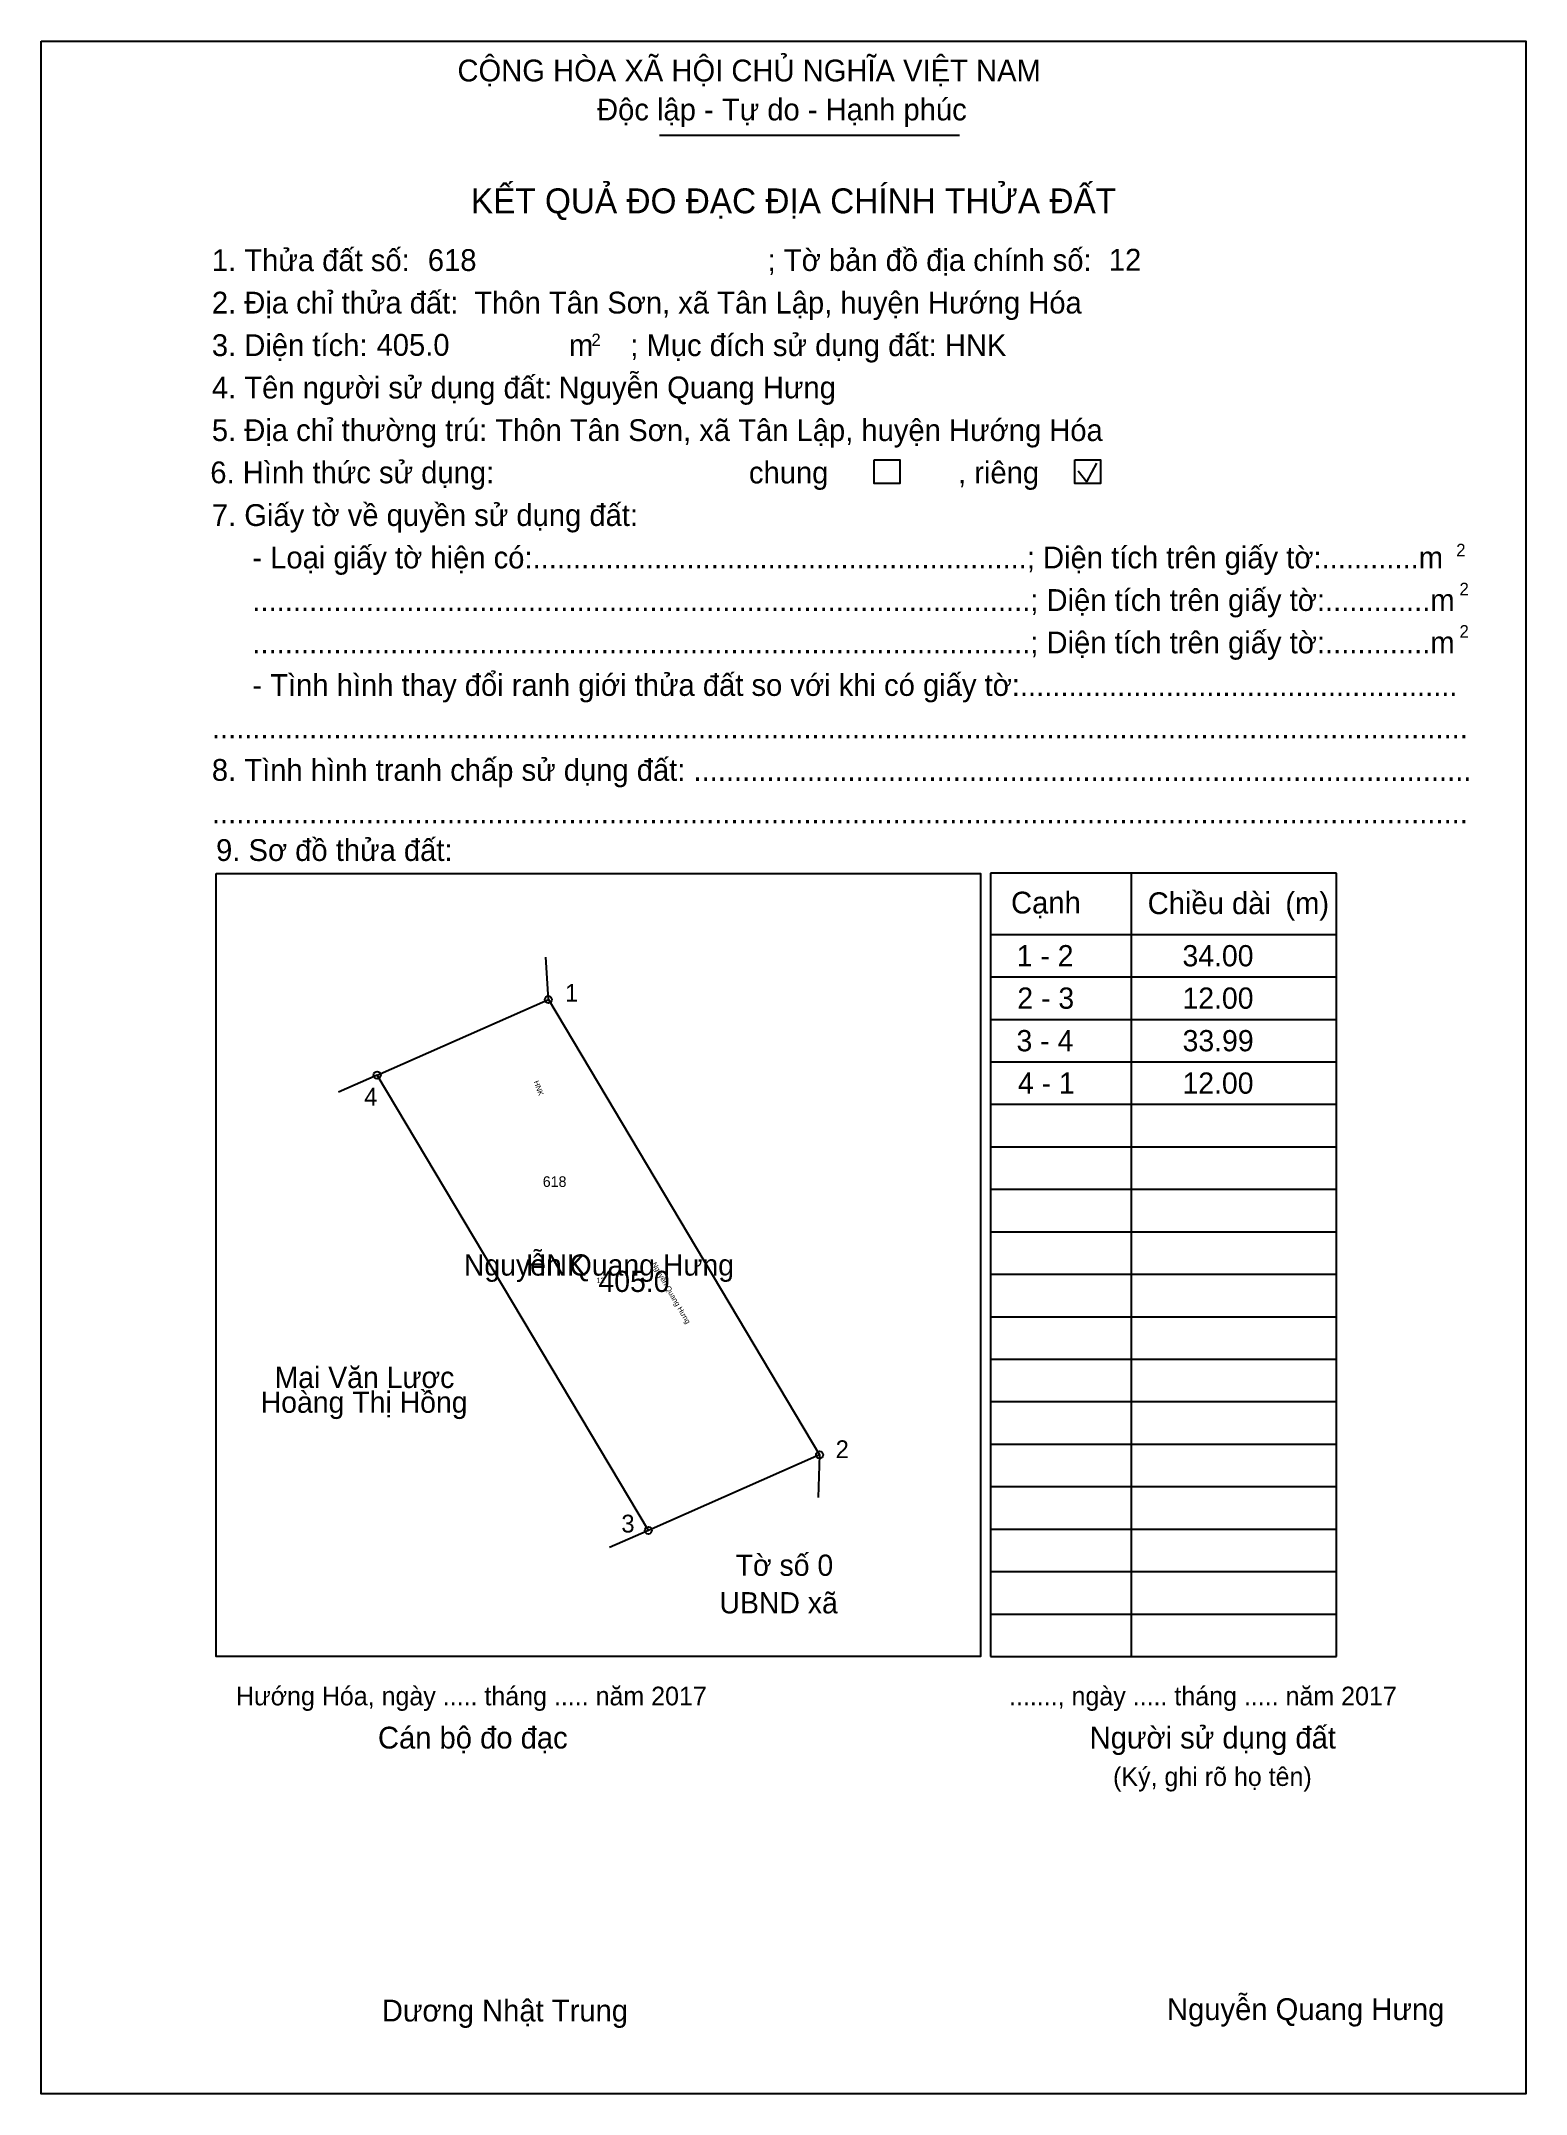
# Model space of a CAD drawing. Extents: x 548336 to 548431, y 1837791 to 1837923.
import ezdxf

# ---------------------------------------------------------------- set-up
doc = ezdxf.new("R2010")
doc.units = 0
for name, color, linetype in [('Level 1', 7, 'Continuous'), ('Level 10', 7, 'Continuous'), ('Level 11', 7, 'Continuous'), ('Level 13', 7, 'Continuous'), ('Level 18', 7, 'Continuous'), ('Level 19', 7, 'Continuous'), ('Level 2', 7, 'Continuous'), ('Level 21', 7, 'Continuous'), ('Level 27', 7, 'Continuous'), ('Level 36', 7, 'Continuous'), ('Level 48', 7, 'Continuous'), ('Level 50', 7, 'Continuous'), ('Level 52', 7, 'Continuous'), ('Level 6', 7, 'Continuous'), ('Level 9', 7, 'Continuous')]:
    doc.layers.add(name, color=color, linetype=linetype)

msp = doc.modelspace()

# ---------------------------------------------------------------- linework, layer by layer
at = {"layer": 'Level 1'}
for p, q in [((548335.53, 1837922.67), (548335.53, 1837922.67)), ((548375.18, 1837916.63), (548394.43, 1837916.63)), ((548402.03, 1837895.1), (548402.58, 1837894.4)), ((548402.58, 1837894.4), (548403.23, 1837895.58)), ((548346.75, 1837869.26), (548346.75, 1837869.26)), ((548418.6, 1837869.28), (548396.42, 1837869.28)), ((548396.42, 1837869.28), (548396.42, 1837819.04)), ((548405.44, 1837869.28), (548405.44, 1837819.04)), ((548418.6, 1837819.04), (548418.6, 1837869.28)), ((548396.42, 1837865.36), (548411.67, 1837865.36)), ((548411.67, 1837865.36), (548418.6, 1837865.36)), ((548396.42, 1837862.63), (548411.67, 1837862.63)), ((548411.67, 1837862.63), (548418.6, 1837862.63)), ((548396.42, 1837859.91), (548411.67, 1837859.91)), ((548411.67, 1837859.91), (548418.6, 1837859.91)), ((548396.42, 1837857.18), (548411.67, 1837857.18)), ((548411.67, 1837857.18), (548418.6, 1837857.18)), ((548396.42, 1837854.46), (548411.67, 1837854.46)), ((548411.67, 1837854.46), (548418.6, 1837854.46)), ((548396.42, 1837851.73), (548411.67, 1837851.73)), ((548411.67, 1837851.73), (548418.6, 1837851.73)), ((548396.42, 1837849.01), (548411.67, 1837849.01)), ((548411.67, 1837849.01), (548418.6, 1837849.01)), ((548396.42, 1837846.28), (548411.67, 1837846.28)), ((548411.67, 1837846.28), (548418.6, 1837846.28)), ((548396.42, 1837843.56), (548411.67, 1837843.56)), ((548411.67, 1837843.56), (548418.6, 1837843.56)), ((548396.42, 1837840.83), (548411.67, 1837840.83)), ((548411.67, 1837840.83), (548418.6, 1837840.83)), ((548396.42, 1837838.11), (548411.67, 1837838.11)), ((548411.67, 1837838.11), (548418.6, 1837838.11)), ((548396.42, 1837835.39), (548411.67, 1837835.39)), ((548411.67, 1837835.39), (548418.6, 1837835.39)), ((548396.42, 1837832.66), (548411.67, 1837832.66)), ((548411.67, 1837832.66), (548418.6, 1837832.66)), ((548396.42, 1837829.94), (548411.67, 1837829.94)), ((548411.67, 1837829.94), (548418.6, 1837829.94)), ((548396.42, 1837827.21), (548411.67, 1837827.21)), ((548411.67, 1837827.21), (548418.6, 1837827.21)), ((548396.42, 1837824.49), (548411.67, 1837824.49)), ((548411.67, 1837824.49), (548418.6, 1837824.49)), ((548396.42, 1837821.76), (548411.67, 1837821.76)), ((548411.67, 1837821.76), (548418.6, 1837821.76)), ((548418.6, 1837819.04), (548418.6, 1837819.53)), ((548395.78, 1837819.04), (548395.78, 1837819.04)), ((548396.42, 1837819.04), (548418.6, 1837819.04)), ((548430.75, 1837790.97), (548430.75, 1837790.97))]:
    msp.add_line(p, q, dxfattribs=at)
msp.add_lwpolyline([(548346.75, 1837869.26), (548395.78, 1837869.26), (548395.78, 1837819.04), (548346.75, 1837819.04)], close=True, dxfattribs=at)
at = {"layer": 'Level 10'}
msp.add_lwpolyline([(548374.47, 1837827.12), (548357.08, 1837856.33), (548368.06, 1837861.18), (548385.45, 1837831.97)], close=True, dxfattribs=at)
at = {"layer": 'Level 11'}
for centre in [(548368.06, 1837861.18), (548357.08, 1837856.33), (548385.45, 1837831.97), (548374.47, 1837827.12), (548374.47, 1837827.12)]:
    msp.add_circle(centre, 0.227, dxfattribs=at)
at = {"layer": 'Level 2'}
msp.add_lwpolyline([(548335.53, 1837922.67), (548430.75, 1837922.67), (548430.75, 1837790.97), (548335.53, 1837790.97)], close=True, dxfattribs=at)
at = {"layer": 'Level 27'}
for p, q in [((548368.06, 1837861.18), (548367.89, 1837863.9)), ((548357.08, 1837856.33), (548354.59, 1837855.23)), ((548385.45, 1837831.97), (548385.35, 1837829.24)), ((548374.47, 1837827.12), (548371.98, 1837826.02))]:
    msp.add_line(p, q, dxfattribs=at)
at = {"layer": 'Level 50'}
for points in [[(548388.96, 1837895.81), (548390.59, 1837895.81), (548390.59, 1837894.28), (548388.96, 1837894.28)], [(548401.82, 1837895.81), (548403.46, 1837895.81), (548403.46, 1837894.28), (548401.82, 1837894.28)]]:
    msp.add_lwpolyline(points, close=True, dxfattribs=at)

# ---------------------------------------------------------------- texts
at = {"layer": 'Level 1'}
for s, height, p in [('CỘNG HÒA XÃ HỘI CHỦ NGHĨA VIỆT NAM', 1.3987, (548362.23, 1837920.08)), ('Độc lập - Tự do - Hạnh phúc', 1.3987, (548371.18, 1837917.58)), ('KẾT QUẢ ĐO ĐẠC ĐỊA CHÍNH THỬA ĐẤT', 1.5986, (548363.09, 1837911.62)), ('1. Thửa đất số:', 1.3987, (548346.48, 1837907.91)), ('; Tờ bản đồ địa chính số:', 1.3987, (548382.12, 1837907.92)), ('2. Địa chỉ thửa đất:', 1.3987, (548346.48, 1837905.19)), ('3. Diện tích:', 1.3987, (548346.48, 1837902.46)), ('2', 0.799, (548370.82, 1837903.1)), ('; Mục đích sử dụng đất: HNK', 1.3987, (548373.31, 1837902.46)), ('m', 1.4, (548369.38, 1837902.46)), ('4. Tên người sử dụng đất:', 1.3987, (548346.48, 1837899.74)), ('5. Địa chỉ thường trú: Thôn Tân Sơn, xã Tân Lập, huyện Hướng Hóa', 1.3987, (548346.48, 1837897.01)), ('chung                , riêng', 1.3987, (548380.92, 1837894.29)), ('7. Giấy tờ về quyền sử dụng đất:', 1.3987, (548346.48, 1837891.56)), ('     - Loại giấy tờ hiện có:.............................................................; Diện tích trên giấy tờ:............m', 1.39865, (548346.48, 1837888.84)), ('2', 0.799, (548426.28, 1837889.62)), ('2', 0.799, (548426.49, 1837887.12)), ('     ................................................................................................; Diện tích trên giấy tờ:.............m', 1.39865, (548346.48, 1837886.11)), ('2', 0.799, (548426.49, 1837884.4)), ('     ................................................................................................; Diện tích trên giấy tờ:.............m', 1.39865, (548346.48, 1837883.39)), ('     - Tình hình thay đổi ranh giới thửa đất so với khi có giấy tờ:......................................................', 1.39865, (548346.48, 1837880.66)), ('...........................................................................................................................................................', 1.39865, (548346.48, 1837877.94)), ('8. Tình hình tranh chấp sử dụng đất: ................................................................................................', 1.39865, (548346.48, 1837875.21)), ('...........................................................................................................................................................', 1.39865, (548346.48, 1837872.49)), ('9. Sơ đồ thửa đất:', 1.3987, (548346.75, 1837870.07)), ('Cạnh', 1.399, (548397.73, 1837866.7)), ('Chiều dài', 1.399, (548406.49, 1837866.66)), ('(m)', 1.399, (548415.32, 1837866.67)), ('Hướng Hóa, ngày ..... tháng ..... năm 2017', 1.1989, (548348.02, 1837815.9)), ('......., ngày ..... tháng ..... năm 2017', 1.1989, (548397.6, 1837815.9)), ('Cán bộ đo đạc', 1.3987, (548357.13, 1837813.13)), ('Người sử dụng đất', 1.3987, (548402.77, 1837813.13)), ('(Ký, ghi rõ họ tên)', 1.1989, (548404.27, 1837810.73)), ('Dương Nhật Trung', 1.3987, (548357.38, 1837795.62))]:
    msp.add_text(s, height=height, dxfattribs=at).set_placement(p)
at = {"layer": 'Level 13'}
for s, height, p in [('Nguyễn Quang Hưng', 1.3624, (548362.64, 1837843.47)), ('HNK', 1.362, (548366.62, 1837843.47)), ('405.0', 1.362, (548371.27, 1837842.42))]:
    msp.add_text(s, height=height, dxfattribs=at).set_placement(p)
msp.add_text('Nguyễn Quang Hưng', height=0.3406, rotation=300, dxfattribs=at).set_placement((548374.67, 1837844.21))
at = {"layer": 'Level 18'}
msp.add_text('12', height=0.341, dxfattribs=at).set_placement((548371.14, 1837842.99))
at = {"layer": 'Level 19'}
msp.add_text('HNK', height=0.341, rotation=290, dxfattribs=at).set_placement((548367.11, 1837855.91))
at = {"layer": 'Level 21'}
msp.add_text('618', height=0.681, dxfattribs=at).set_placement((548367.7, 1837849.16))
at = {"layer": 'Level 36'}
for s, height, p in [('Mai Văn Lược', 1.3624, (548350.5, 1837836.26)), ('Hoàng Thị Hồng', 1.3624, (548349.61, 1837834.67)), ('Tờ số 0', 1.362, (548380.07, 1837824.21)), ('UBND xã', 1.362, (548379.03, 1837821.8))]:
    msp.add_text(s, height=height, dxfattribs=at).set_placement(p)
at = {"layer": 'Level 48'}
msp.add_text('6. Hình thức sử dụng:', height=1.3987, dxfattribs=at).set_placement((548346.38, 1837894.3))
at = {"layer": 'Level 52'}
for s, p in [('1 - 2', (548398.09, 1837863.31)), ('34.00', (548408.72, 1837863.31)), ('2 - 3', (548398.13, 1837860.59)), ('12.00', (548408.72, 1837860.59)), ('3 - 4', (548398.08, 1837857.86)), ('33.99', (548408.73, 1837857.86)), ('4 - 1', (548398.17, 1837855.14)), ('12.00', (548408.72, 1837855.14))]:
    msp.add_text(s, height=1.362, dxfattribs=at).set_placement(p)
at = {"layer": 'Level 6'}
for s, height, p in [('618', 1.399, (548360.33, 1837907.92)), ('12', 1.399, (548404, 1837907.94)), ('Thôn Tân Sơn, xã Tân Lập, huyện Hướng Hóa', 1.3987, (548363.31, 1837905.19)), ('405.0', 1.399, (548357.04, 1837902.48)), ('Nguyễn Quang Hưng', 1.3987, (548368.71, 1837899.75)), ('Nguyễn Quang Hưng', 1.3987, (548407.73, 1837795.71))]:
    msp.add_text(s, height=height, dxfattribs=at).set_placement(p)
at = {"layer": 'Level 9'}
for s, p in [('1', (548369.13, 1837861.04)), ('4', (548356.25, 1837854.38)), ('2', (548386.48, 1837831.76)), ('3', (548372.74, 1837826.99))]:
    msp.add_text(s, height=1.14, dxfattribs=at).set_placement(p)

doc.saveas('drawing.dxf')
